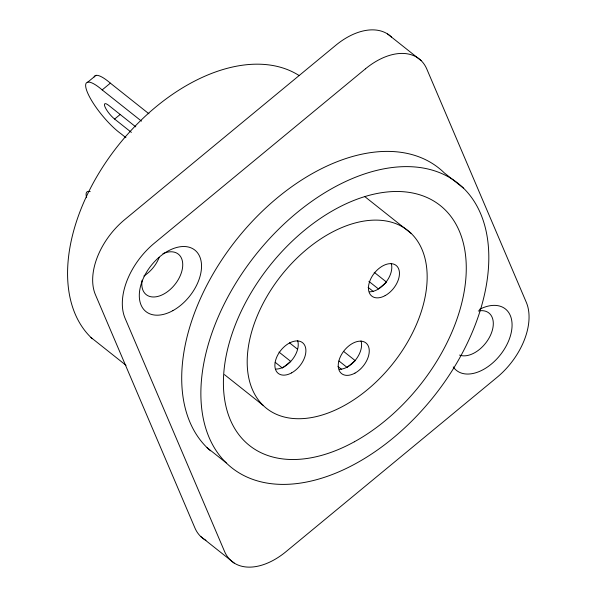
<?xml version="1.0" encoding="UTF-8"?>
<svg xmlns="http://www.w3.org/2000/svg" width="597" height="597" viewBox="0 0 597 597"><rect width="100%" height="100%" fill="white"/><g stroke="black" fill="none" stroke-linecap="round" stroke-linejoin="round"><path stroke-width="0.9" d="M87.781 82.132L95.968 75.371M125.93 137.691L120.833 133.638A35.447 8.873 50.4 0 1 87.587 92.781A35.447 8.873 50.4 0 1 102.177 89.916L110.363 83.155L148.944 113.796M135.788 126.885L108.811 105.46A10.97 2.746 50.4 0 0 105.02 106.945A10.97 2.746 50.4 0 0 114.617 119.064L120.072 114.557M283.194 367.565L290.702 361.364L279.015 352.088M385.916 282.724L378.408 288.918L368.916 281.381M387.557 33.954L421.109 60.596M463.406 188.07A181.734 113.781 -51.5 0 0 214.898 324.999A181.734 113.781 -51.5 0 0 356.148 463.354A181.734 113.781 -51.5 0 0 463.406 188.07L444.272 172.876A181.734 113.781 -51.5 0 0 241.74 233.203A181.734 113.781 -51.5 0 0 210.502 450.81M364.722 196.54L411.281 233.517A113.587 71.11 -51.5 0 1 344.245 405.572A113.587 71.11 -51.5 0 1 255.964 319.096A113.587 71.11 -51.5 0 1 411.281 233.517M374.185 272.299L386.595 282.157M368.103 287.366L373.207 291.426M102.177 89.916L141.482 121.131M114.617 119.064L131.385 132.385M343.544 351.349L355.23 360.633L347.044 367.394L339.006 361.013M337.999 366.521L341.641 369.416M289.5 342.827L297.53 349.2M275.21 362.327L282.515 368.125M224.487 374.647L263.046 405.273M90.975 337.484L126.027 365.327M207.092 447.683L226.226 462.876M200.607 536.404L234.158 563.046M94.095 76.983A35.447 8.873 50.4 0 1 110.363 83.155M86.669 197.704A31.335 7.843 50.4 0 1 90.207 191.615M391.214 263.419A19.582 12.261 -51.5 0 1 386.289 281.791A19.582 12.261 -51.5 0 1 369.618 291.806M92.296 338.738A167.638 104.953 -51.5 0 1 117.251 146.646A167.638 104.953 -51.5 0 1 299 75.468M361.013 340.924A19.582 12.261 -51.5 0 1 356.088 359.297A19.582 12.261 -51.5 0 1 339.417 369.312M297.657 340.693A19.582 12.261 -51.5 0 1 292.731 359.066A19.582 12.261 -51.5 0 1 276.06 369.08M205.943 540.337A60.707 38.007 -51.5 0 1 194.906 527.935L95.43 294.717A60.707 38.007 -51.5 0 1 124.691 219.636L335.775 45.29A60.707 38.007 -51.5 0 1 391.453 37.044M159.227 257.359A25.85 16.186 -51.5 0 1 143.877 276.008M479.324 309.477A39.283 24.596 -51.5 0 1 511.502 319.358A39.283 24.596 -51.5 0 1 491.107 364.282A39.283 24.596 -51.5 0 1 453.25 366.901M478.294 310.977A25.85 16.186 -51.5 0 1 490.913 334.305A25.85 16.186 -51.5 0 1 459.541 355.073M162.951 253.635A25.85 16.186 -51.5 0 1 182.675 266.449A25.85 16.186 -51.5 0 1 159.556 295.925A25.85 16.186 -51.5 0 1 142.146 280.172M365.431 68.842L154.347 243.188A60.707 38.007 -51.5 0 0 125.086 318.276L224.562 551.486A60.707 38.007 -51.5 0 0 285.941 551.71L497.025 377.364A60.707 38.007 -51.5 0 0 526.285 302.283L426.81 69.065A60.707 38.007 -51.5 0 0 365.431 68.842M385.162 295.612A19.582 12.261 -51.5 0 0 396.721 265.949A19.582 12.261 -51.5 0 0 369.946 280.709A19.582 12.261 -51.5 0 0 385.162 295.612M354.372 441.773A153.295 95.975 -51.5 0 0 444.847 209.577A153.295 95.975 -51.5 0 0 235.233 325.074A153.295 95.975 -51.5 0 0 354.372 441.773M354.961 373.118A19.582 12.261 -51.5 0 0 366.521 343.454A19.582 12.261 -51.5 0 0 339.745 358.215A19.582 12.261 -51.5 0 0 354.961 373.118M291.605 372.886A19.582 12.261 -51.5 0 0 303.164 343.223A19.582 12.261 -51.5 0 0 276.389 357.976A19.582 12.261 -51.5 0 0 291.605 372.886M172.854 310.649A39.283 24.596 -51.5 0 0 196.04 251.143A39.283 24.596 -51.5 0 0 142.325 280.739A39.283 24.596 -51.5 0 0 172.854 310.649"/></g></svg>
